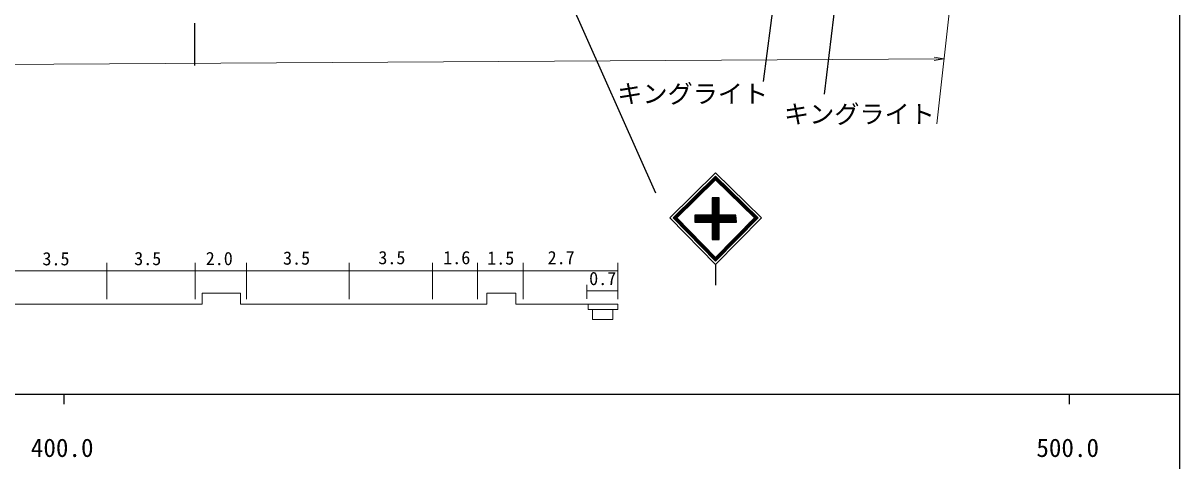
# Model space of a CAD drawing. Units: millimetres, scale not verified. Extents: x 40000 to 680000, y 20000 to 380000.
# Drawn here: x 463961 to 579000, y 198357 to 241896 of the extents above; entities that cross this region are included whole.
import ezdxf
from ezdxf.enums import TextEntityAlignment as Align

# ---------------------------------------------------------------- set-up
doc = ezdxf.new("R2010")
doc.units = ezdxf.units.MM
doc.header["$LTSCALE"] = 1000
for name, color, linetype, lineweight in [('M-STR-HTXT', 7, 'Continuous', 13), ('M-STR-STRC', 7, 'Continuous', 25), ('M-TTL-BAND', 7, 'Continuous', 25)]:
    doc.layers.add(name, color=color, linetype=linetype, lineweight=lineweight)
doc.styles.add('ＭＳ ゴシック', font='')
doc.styles.get('ＭＳ ゴシック').set_extended_font_data('MS Gothic')

msp = doc.modelspace()

# ---------------------------------------------------------------- hatches: boundary and pattern name
at = {"layer": 'M-STR-STRC'}
h = msp.add_hatch(dxfattribs=at)
h.set_pattern_fill('USER', color=256, style=0, pattern_type=2)
h.set_pattern_definition([(269.4106, (532830, 226669), (199.9894, -2.0572), []), (269.4106, (532830, 217074), (199.9894, -2.0572), [])])
h.paths.add_polyline_path([(532830, 226669), (528611, 222536), (532830, 218233), (537047, 222536), (532830, 226669), (532830, 226324), (528967, 222539), (532830, 218585), (536691, 222539), (532830, 226324)])
h = msp.add_hatch(dxfattribs=at)
h.set_pattern_fill('USER', color=256, style=0, pattern_type=2)
h.set_pattern_definition([(45, (533175, 220382), (-141.421, 141.421), []), (45, (533175, 220521), (-141.421, 141.421), [])])
h.paths.add_polyline_path([(533175, 220382), (533175, 222109), (534903, 222109), (534854, 222800), (533175, 222800), (533175, 224527), (532484, 224527), (532484, 222800), (530757, 222800), (530757, 222109), (532484, 222109), (532484, 220382)])

# ---------------------------------------------------------------- linework, layer by layer
at = {"layer": 'M-STR-HTXT'}
for p, q in [((563714, 312641), (554838, 231868)), ((455096, 237734), (555550, 238343)), ((555550, 238343), (554562, 238501)), ((555550, 238343), (554564, 238172)), ((472289, 218066), (472289, 214442)), ((481083, 218066), (481083, 214442)), ((486165, 218066), (486165, 214442)), ((496372, 218066), (496372, 214442)), ((504680, 218066), (504680, 214442)), ((509143, 218066), (509143, 214442)), ((513694, 218066), (513694, 214442)), ((523107, 218066), (523107, 214442)), ((444981, 217270), (523107, 217270)), ((520035, 215856), (520035, 214486)), ((520035, 215260), (523107, 215260)), ((481754, 213956), (481754, 215033)), ((481754, 215033), (485566, 215033)), ((485566, 215033), (485566, 213956)), ((510090, 213956), (510090, 215022)), ((510090, 215022), (512974, 215022)), ((512974, 215022), (512974, 213956)), ((457793, 213956), (481754, 213956)), ((485566, 213956), (510090, 213956)), ((512974, 213956), (523107, 213956)), ((520146, 213956), (520146, 213415)), ((520146, 213415), (523107, 213415)), ((520599, 213415), (520599, 212409)), ((522621, 212409), (522621, 213415)), ((523107, 213415), (523107, 213956)), ((520599, 212409), (522621, 212409))]:
    msp.add_line(p, q, dxfattribs=at)
at = {"layer": 'M-STR-STRC'}
for p, q in [((542410, 273919), (537570, 236076)), ((548231, 273409), (543619, 234834)), ((508223, 266934), (526860, 225001)), ((480996, 241896), (480996, 237668)), ((532830, 226669), (528611, 222536)), ((537047, 222536), (532830, 226669)), ((532830, 226324), (528967, 222539)), ((536691, 222539), (532830, 226324)), ((533175, 224527), (532484, 224527)), ((532484, 224527), (532484, 222800)), ((533175, 222800), (533175, 224527)), ((528611, 222536), (532830, 218233)), ((528967, 222539), (532830, 218585)), ((532484, 222800), (530757, 222800)), ((530757, 222800), (530757, 222109)), ((530757, 222109), (532484, 222109)), ((532484, 222109), (532484, 220382)), ((532830, 218585), (536691, 222539)), ((532830, 218233), (537047, 222536)), ((534854, 222800), (533175, 222800)), ((533175, 220382), (533175, 222109)), ((533175, 222109), (534903, 222109)), ((534903, 222109), (534854, 222800)), ((532484, 220382), (533175, 220382)), ((532830, 217880), (532830, 215828))]:
    msp.add_line(p, q, dxfattribs=at)
msp.add_lwpolyline([(528262, 222539), (532830, 227015), (537396, 222539), (532830, 217880)], close=True, dxfattribs=at)
at = {"layer": 'M-TTL-BAND'}
for p, q in [((579000, 20000), (579000, 370000)), ((40000, 205000), (579000, 205000)), ((468000, 205000), (468000, 204000)), ((568000, 205000), (568000, 204000))]:
    msp.add_line(p, q, dxfattribs=at)

# ---------------------------------------------------------------- texts
at = {"layer": 'M-STR-HTXT', "style": 'ＭＳ ゴシック'}
for s, p in [('3.5', (467227, 217408)), ('3.5', (476352, 217430)), ('2.0', (483466, 217430)), ('3.5', (491155, 217475)), ('3.5', (500634, 217519)), ('1.6', (507085, 217519)), ('1.5', (511460, 217475)), ('2.7', (517469, 217519)), ('0.7', (521601, 215442))]:
    msp.add_text(s, height=1320, dxfattribs=at).set_placement(p, align=Align.BOTTOM_CENTER)
at = {"layer": 'M-STR-STRC', "style": 'ＭＳ ゴシック'}
msp.add_text('キングライト', height=1833, dxfattribs=at).set_placement((538050, 235789), align=Align.TOP_RIGHT)
msp.add_text('キングライト', height=1833, dxfattribs=at).set_placement((547132, 233764), align=Align.TOP_CENTER)
at = {"layer": 'M-TTL-BAND', "style": 'ＭＳ ゴシック'}
for s, p in [('400.0', (467844, 198195)), ('500.0', (567844, 198195))]:
    msp.add_text(s, height=1833, dxfattribs=at).set_placement(p, align=Align.BOTTOM_CENTER)

doc.saveas('drawing.dxf')
